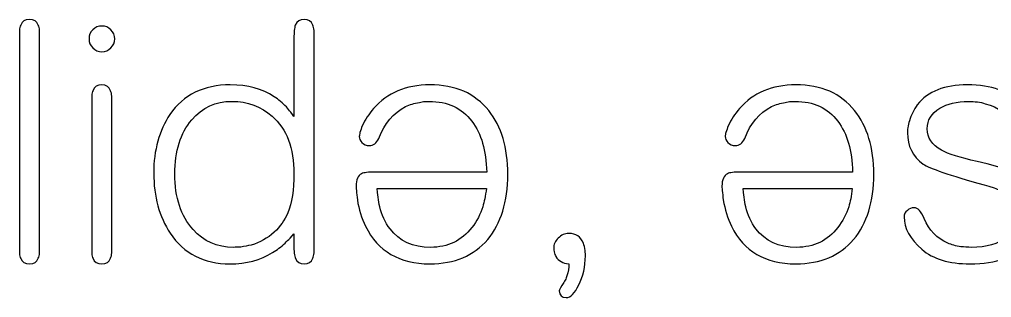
# Model space of a CAD drawing. Header units: centimetres. Extents: x -18.6 to 18.8, y -13 to 11.8.
# Drawn here: x 6.865 to 8.187, y 7.222 to 7.6 of the extents above; entities that cross this region are included whole.
import ezdxf

# ---------------------------------------------------------------- set-up
doc = ezdxf.new("R2010")
doc.units = ezdxf.units.CM
doc.header["$MEASUREMENT"] = 0
doc.layers.add('Layer 1', color=7, linetype='Continuous')

msp = doc.modelspace()

# ---------------------------------------------------------------- linework, layer by layer
at = {"layer": 'Layer 1', "color": 250}
for points, knots in [([(6.89221, 7.28286), (6.89191, 7.27986), (6.89131, 7.27747), (6.89041, 7.27567), (6.88862, 7.27059), (6.88473, 7.26804), (6.87874, 7.26804), (6.87246, 7.26804), (6.86842, 7.27044), (6.86663, 7.27523), (6.86573, 7.27732), (6.86513, 7.27971), (6.86483, 7.28241), (6.86483, 7.28241), (6.86483, 7.58539), (6.86483, 7.58539), (6.86513, 7.58838), (6.86573, 7.59077), (6.86663, 7.59257), (6.86842, 7.59766), (6.87231, 7.6002), (6.8783, 7.6002), (6.88458, 7.6002), (6.88862, 7.59766), (6.89041, 7.59257), (6.89131, 7.59077), (6.89191, 7.58838), (6.89221, 7.58539), (6.89221, 7.58539), (6.89221, 7.28286), (6.89221, 7.28286)], [0, 0, 0, 0, 0.1, 0.1, 0.1, 0.2, 0.2, 0.2, 0.3, 0.3, 0.3, 0.4, 0.4, 0.4, 0.5, 0.5, 0.5, 0.6, 0.6, 0.6, 0.7, 0.7, 0.7, 0.8, 0.8, 0.8, 0.9, 0.9, 0.9, 1, 1, 1, 1]), ([(6.99455, 7.57372), (6.99455, 7.56893), (6.99275, 7.56489), (6.98916, 7.5616), (6.98587, 7.55801), (6.98183, 7.55621), (6.97704, 7.55621), (6.97226, 7.55621), (6.96807, 7.55801), (6.96448, 7.5616), (6.96118, 7.56489), (6.95954, 7.56893), (6.95954, 7.57372), (6.95954, 7.5788), (6.96118, 7.58299), (6.96448, 7.58629), (6.96807, 7.58958), (6.97226, 7.59122), (6.97704, 7.59122), (6.98183, 7.59122), (6.98587, 7.58958), (6.98916, 7.58629), (6.99275, 7.58269), (6.99455, 7.57851), (6.99455, 7.57372)], [0, 0, 0, 0, 0.125, 0.125, 0.125, 0.25, 0.25, 0.25, 0.375, 0.375, 0.375, 0.5, 0.5, 0.5, 0.625, 0.625, 0.625, 0.75, 0.75, 0.75, 0.875, 0.875, 0.875, 1, 1, 1, 1]), ([(7.23828, 7.57776), (7.23828, 7.58105), (7.23843, 7.58359), (7.23873, 7.58539), (7.23903, 7.58838), (7.23948, 7.59077), (7.24008, 7.59257), (7.24217, 7.59766), (7.24621, 7.6002), (7.2522, 7.6002), (7.25818, 7.6002), (7.26207, 7.59766), (7.26387, 7.59257), (7.26476, 7.59077), (7.26536, 7.58838), (7.26566, 7.58539), (7.26566, 7.58539), (7.26566, 7.28286), (7.26566, 7.28286), (7.26536, 7.27986), (7.26476, 7.27747), (7.26387, 7.27567), (7.26207, 7.27059), (7.25818, 7.26804), (7.2522, 7.26804), (7.24621, 7.26804), (7.24232, 7.27044), (7.24053, 7.27523), (7.23963, 7.27732), (7.23903, 7.27971), (7.23873, 7.28241), (7.23873, 7.28241), (7.23828, 7.29049), (7.23828, 7.29049), (7.23828, 7.29049), (7.23828, 7.30889), (7.23828, 7.30889), (7.23828, 7.30889), (7.23559, 7.3062), (7.23559, 7.3062), (7.23559, 7.3062), (7.23289, 7.30305), (7.23289, 7.30305), (7.2305, 7.30066), (7.22826, 7.29842), (7.22616, 7.29632), (7.22078, 7.29123), (7.21509, 7.2869), (7.2091, 7.2833), (7.19265, 7.27313), (7.17335, 7.26804), (7.1512, 7.26804), (7.11559, 7.26804), (7.08851, 7.28196), (7.06996, 7.30979), (7.055, 7.33223), (7.04752, 7.35946), (7.04752, 7.39148), (7.04752, 7.4226), (7.05485, 7.44908), (7.06951, 7.47093), (7.08806, 7.49786), (7.11544, 7.51133), (7.15165, 7.51133), (7.17529, 7.51133), (7.19519, 7.50594), (7.21135, 7.49517), (7.21733, 7.49128), (7.22287, 7.48664), (7.22796, 7.48125), (7.22975, 7.47916), (7.2317, 7.47676), (7.23379, 7.47407), (7.23379, 7.47407), (7.23604, 7.47093), (7.23604, 7.47093), (7.23604, 7.47093), (7.23828, 7.46824), (7.23828, 7.46824), (7.23828, 7.46824), (7.23828, 7.57776), (7.23828, 7.57776)], [0, 0, 0, 0, 0.037037, 0.037037, 0.037037, 0.0740741, 0.0740741, 0.0740741, 0.1111111, 0.1111111, 0.1111111, 0.1481481, 0.1481481, 0.1481481, 0.1851852, 0.1851852, 0.1851852, 0.2222222, 0.2222222, 0.2222222, 0.2592593, 0.2592593, 0.2592593, 0.2962963, 0.2962963, 0.2962963, 0.3333333, 0.3333333, 0.3333333, 0.3703704, 0.3703704, 0.3703704, 0.4074074, 0.4074074, 0.4074074, 0.4444444, 0.4444444, 0.4444444, 0.4814815, 0.4814815, 0.4814815, 0.5185185, 0.5185185, 0.5185185, 0.5555556, 0.5555556, 0.5555556, 0.5925926, 0.5925926, 0.5925926, 0.6296296, 0.6296296, 0.6296296, 0.6666667, 0.6666667, 0.6666667, 0.7037037, 0.7037037, 0.7037037, 0.7407407, 0.7407407, 0.7407407, 0.7777778, 0.7777778, 0.7777778, 0.8148148, 0.8148148, 0.8148148, 0.8518519, 0.8518519, 0.8518519, 0.8888889, 0.8888889, 0.8888889, 0.9259259, 0.9259259, 0.9259259, 0.962963, 0.962963, 0.962963, 1, 1, 1, 1]), ([(6.99051, 7.28286), (6.99021, 7.27986), (6.98961, 7.27747), (6.98871, 7.27567), (6.98692, 7.27059), (6.98303, 7.26804), (6.97704, 7.26804), (6.97076, 7.26804), (6.96672, 7.27044), (6.96493, 7.27523), (6.96403, 7.27732), (6.96343, 7.27971), (6.96313, 7.28241), (6.96313, 7.28241), (6.96313, 7.49651), (6.96313, 7.49651), (6.96343, 7.49951), (6.96403, 7.5019), (6.96493, 7.5037), (6.96672, 7.50878), (6.97076, 7.51133), (6.97704, 7.51133), (6.98303, 7.51133), (6.98692, 7.50863), (6.98871, 7.50325), (6.98961, 7.50145), (6.99021, 7.49906), (6.99051, 7.49606), (6.99051, 7.49606), (6.99051, 7.28286), (6.99051, 7.28286)], [0, 0, 0, 0, 0.1, 0.1, 0.1, 0.2, 0.2, 0.2, 0.3, 0.3, 0.3, 0.4, 0.4, 0.4, 0.5, 0.5, 0.5, 0.6, 0.6, 0.6, 0.7, 0.7, 0.7, 0.8, 0.8, 0.8, 0.9, 0.9, 0.9, 1, 1, 1, 1]), ([(7.50042, 7.39283), (7.49982, 7.42185), (7.49308, 7.44489), (7.48022, 7.46195), (7.46645, 7.47991), (7.44715, 7.48888), (7.42231, 7.48888), (7.42231, 7.48888), (7.41648, 7.48888), (7.41648, 7.48888), (7.41379, 7.48858), (7.41124, 7.48813), (7.40885, 7.48754), (7.40197, 7.48634), (7.39568, 7.48439), (7.39, 7.4817), (7.37354, 7.47332), (7.36142, 7.45896), (7.35364, 7.43861), (7.35065, 7.43203), (7.34631, 7.42874), (7.34062, 7.42874), (7.33673, 7.42874), (7.33344, 7.43008), (7.33075, 7.43278), (7.32835, 7.43547), (7.32716, 7.43831), (7.32716, 7.4413), (7.32716, 7.4425), (7.32746, 7.4443), (7.32805, 7.44669), (7.32895, 7.44938), (7.33, 7.45238), (7.3312, 7.45567), (7.33509, 7.46405), (7.34017, 7.47183), (7.34646, 7.47901), (7.36501, 7.50055), (7.3906, 7.51133), (7.42321, 7.51133), (7.45792, 7.51133), (7.48456, 7.49966), (7.50311, 7.47631), (7.52047, 7.45477), (7.52914, 7.42589), (7.52914, 7.38968), (7.52914, 7.35258), (7.52002, 7.3231), (7.50176, 7.30126), (7.48291, 7.27912), (7.45673, 7.26804), (7.42321, 7.26804), (7.38162, 7.26804), (7.35244, 7.2851), (7.33568, 7.31921), (7.3303, 7.32999), (7.32656, 7.34196), (7.32446, 7.35512), (7.32386, 7.35961), (7.32342, 7.3638), (7.32312, 7.36769), (7.32282, 7.36919), (7.32267, 7.37053), (7.32267, 7.37173), (7.32267, 7.37173), (7.32267, 7.37353), (7.32267, 7.37353), (7.32267, 7.3822), (7.32521, 7.38789), (7.3303, 7.39058), (7.33329, 7.39208), (7.33928, 7.39283), (7.34825, 7.39283), (7.34825, 7.39283), (7.50042, 7.39283), (7.50042, 7.39283)], [0, 0, 0, 0, 0.04, 0.04, 0.04, 0.08, 0.08, 0.08, 0.12, 0.12, 0.12, 0.16, 0.16, 0.16, 0.2, 0.2, 0.2, 0.24, 0.24, 0.24, 0.28, 0.28, 0.28, 0.32, 0.32, 0.32, 0.36, 0.36, 0.36, 0.4, 0.4, 0.4, 0.44, 0.44, 0.44, 0.48, 0.48, 0.48, 0.52, 0.52, 0.52, 0.56, 0.56, 0.56, 0.6, 0.6, 0.6, 0.64, 0.64, 0.64, 0.68, 0.68, 0.68, 0.72, 0.72, 0.72, 0.76, 0.76, 0.76, 0.8, 0.8, 0.8, 0.84, 0.84, 0.84, 0.88, 0.88, 0.88, 0.92, 0.92, 0.92, 0.96, 0.96, 0.96, 1, 1, 1, 1]), ([(7.99821, 7.39283), (7.99761, 7.42185), (7.99087, 7.44489), (7.97801, 7.46195), (7.96424, 7.47991), (7.94494, 7.48888), (7.9201, 7.48888), (7.9201, 7.48888), (7.91427, 7.48888), (7.91427, 7.48888), (7.91158, 7.48858), (7.90903, 7.48813), (7.90664, 7.48754), (7.89976, 7.48634), (7.89347, 7.48439), (7.88779, 7.4817), (7.87133, 7.47332), (7.85921, 7.45896), (7.85143, 7.43861), (7.84844, 7.43203), (7.8441, 7.42874), (7.83841, 7.42874), (7.83452, 7.42874), (7.83123, 7.43008), (7.82854, 7.43278), (7.82614, 7.43547), (7.82495, 7.43831), (7.82495, 7.4413), (7.82495, 7.4425), (7.82525, 7.4443), (7.82584, 7.44669), (7.82674, 7.44938), (7.82779, 7.45238), (7.82899, 7.45567), (7.83288, 7.46405), (7.83796, 7.47183), (7.84425, 7.47901), (7.8628, 7.50055), (7.88839, 7.51133), (7.921, 7.51133), (7.95571, 7.51133), (7.98235, 7.49966), (8.0009, 7.47631), (8.01826, 7.45477), (8.02693, 7.42589), (8.02693, 7.38968), (8.02693, 7.35258), (8.01781, 7.3231), (7.99955, 7.30126), (7.9807, 7.27912), (7.95452, 7.26804), (7.921, 7.26804), (7.87941, 7.26804), (7.85023, 7.2851), (7.83347, 7.31921), (7.82809, 7.32999), (7.82435, 7.34196), (7.82225, 7.35512), (7.82165, 7.35961), (7.82121, 7.3638), (7.82091, 7.36769), (7.82061, 7.36919), (7.82046, 7.37053), (7.82046, 7.37173), (7.82046, 7.37173), (7.82046, 7.37353), (7.82046, 7.37353), (7.82046, 7.3822), (7.823, 7.38789), (7.82809, 7.39058), (7.83108, 7.39208), (7.83707, 7.39283), (7.84604, 7.39283), (7.84604, 7.39283), (7.99821, 7.39283), (7.99821, 7.39283)], [0, 0, 0, 0, 0.04, 0.04, 0.04, 0.08, 0.08, 0.08, 0.12, 0.12, 0.12, 0.16, 0.16, 0.16, 0.2, 0.2, 0.2, 0.24, 0.24, 0.24, 0.28, 0.28, 0.28, 0.32, 0.32, 0.32, 0.36, 0.36, 0.36, 0.4, 0.4, 0.4, 0.44, 0.44, 0.44, 0.48, 0.48, 0.48, 0.52, 0.52, 0.52, 0.56, 0.56, 0.56, 0.6, 0.6, 0.6, 0.64, 0.64, 0.64, 0.68, 0.68, 0.68, 0.72, 0.72, 0.72, 0.76, 0.76, 0.76, 0.8, 0.8, 0.8, 0.84, 0.84, 0.84, 0.88, 0.88, 0.88, 0.92, 0.92, 0.92, 0.96, 0.96, 0.96, 1, 1, 1, 1]), ([(8.25136, 7.33851), (8.25136, 7.33223), (8.25046, 7.3258), (8.24867, 7.31921), (8.24598, 7.31054), (8.24164, 7.30276), (8.23565, 7.29587), (8.21979, 7.27732), (8.19391, 7.26804), (8.158, 7.26804), (8.12927, 7.26804), (8.10743, 7.27463), (8.09247, 7.28779), (8.07631, 7.30186), (8.06823, 7.31652), (8.06823, 7.33178), (8.06823, 7.33537), (8.06972, 7.33837), (8.07272, 7.34076), (8.07541, 7.34315), (8.0784, 7.34435), (8.08169, 7.34435), (8.08678, 7.34435), (8.09142, 7.33941), (8.09561, 7.32954), (8.10219, 7.31368), (8.11281, 7.30261), (8.12748, 7.29632), (8.13286, 7.29393), (8.13885, 7.29228), (8.14543, 7.29138), (8.14992, 7.29079), (8.15471, 7.29049), (8.15979, 7.29049), (8.18044, 7.29049), (8.19645, 7.29512), (8.20782, 7.3044), (8.218, 7.31248), (8.22308, 7.32251), (8.22308, 7.33447), (8.22308, 7.34704), (8.21725, 7.35707), (8.20558, 7.36455), (8.20139, 7.36694), (8.19645, 7.36919), (8.19077, 7.37128), (8.19077, 7.37128), (8.18358, 7.37353), (8.18358, 7.37353), (8.18358, 7.37353), (8.18044, 7.37442), (8.18044, 7.37442), (8.18044, 7.37442), (8.1773, 7.37532), (8.1773, 7.37532), (8.13002, 7.38849), (8.10234, 7.39791), (8.09426, 7.4036), (8.0799, 7.41407), (8.07272, 7.42829), (8.07272, 7.44624), (8.07272, 7.44834), (8.07287, 7.45058), (8.07317, 7.45297), (8.07376, 7.45627), (8.07451, 7.45941), (8.07541, 7.4624), (8.0778, 7.47048), (8.08139, 7.47781), (8.08618, 7.48439), (8.10055, 7.50235), (8.12329, 7.51133), (8.15441, 7.51133), (8.18733, 7.51133), (8.21126, 7.50235), (8.22623, 7.48439), (8.23101, 7.47841), (8.2346, 7.47198), (8.237, 7.46509), (8.2379, 7.4627), (8.2385, 7.46031), (8.23879, 7.45791), (8.23879, 7.45791), (8.23924, 7.45567), (8.23924, 7.45567), (8.23924, 7.45567), (8.23924, 7.45297), (8.23924, 7.45297), (8.23924, 7.45297), (8.23879, 7.45163), (8.23879, 7.45163), (8.2385, 7.45013), (8.2379, 7.44878), (8.237, 7.44759), (8.2349, 7.4443), (8.23146, 7.44265), (8.22668, 7.44265), (8.22099, 7.44265), (8.21665, 7.44729), (8.21366, 7.45656), (8.20857, 7.47153), (8.1969, 7.48125), (8.17865, 7.48574), (8.17206, 7.48784), (8.16443, 7.48888), (8.15576, 7.48888), (8.1399, 7.48888), (8.12688, 7.48574), (8.1167, 7.47946), (8.10533, 7.47257), (8.09965, 7.4633), (8.09965, 7.45163), (8.09965, 7.43936), (8.10608, 7.42963), (8.11895, 7.42245), (8.12823, 7.41736), (8.14438, 7.41228), (8.16743, 7.40719), (8.16743, 7.40719), (8.18134, 7.40405), (8.18134, 7.40405), (8.18134, 7.40405), (8.1957, 7.40001), (8.1957, 7.40001), (8.20678, 7.39672), (8.2159, 7.39283), (8.22308, 7.38834), (8.24194, 7.37697), (8.25136, 7.36036), (8.25136, 7.33851)], [0, 0, 0, 0, 0.0232558, 0.0232558, 0.0232558, 0.0465116, 0.0465116, 0.0465116, 0.0697674, 0.0697674, 0.0697674, 0.0930233, 0.0930233, 0.0930233, 0.1162791, 0.1162791, 0.1162791, 0.1395349, 0.1395349, 0.1395349, 0.1627907, 0.1627907, 0.1627907, 0.1860465, 0.1860465, 0.1860465, 0.2093023, 0.2093023, 0.2093023, 0.2325581, 0.2325581, 0.2325581, 0.255814, 0.255814, 0.255814, 0.2790698, 0.2790698, 0.2790698, 0.3023256, 0.3023256, 0.3023256, 0.3255814, 0.3255814, 0.3255814, 0.3488372, 0.3488372, 0.3488372, 0.372093, 0.372093, 0.372093, 0.3953488, 0.3953488, 0.3953488, 0.4186047, 0.4186047, 0.4186047, 0.4418605, 0.4418605, 0.4418605, 0.4651163, 0.4651163, 0.4651163, 0.4883721, 0.4883721, 0.4883721, 0.5116279, 0.5116279, 0.5116279, 0.5348837, 0.5348837, 0.5348837, 0.5581395, 0.5581395, 0.5581395, 0.5813953, 0.5813953, 0.5813953, 0.6046512, 0.6046512, 0.6046512, 0.627907, 0.627907, 0.627907, 0.6511628, 0.6511628, 0.6511628, 0.6744186, 0.6744186, 0.6744186, 0.6976744, 0.6976744, 0.6976744, 0.7209302, 0.7209302, 0.7209302, 0.744186, 0.744186, 0.744186, 0.7674419, 0.7674419, 0.7674419, 0.7906977, 0.7906977, 0.7906977, 0.8139535, 0.8139535, 0.8139535, 0.8372093, 0.8372093, 0.8372093, 0.8604651, 0.8604651, 0.8604651, 0.8837209, 0.8837209, 0.8837209, 0.9069767, 0.9069767, 0.9069767, 0.9302326, 0.9302326, 0.9302326, 0.9534884, 0.9534884, 0.9534884, 0.9767442, 0.9767442, 0.9767442, 1, 1, 1, 1]), ([(7.07624, 7.39013), (7.07624, 7.35811), (7.08447, 7.33298), (7.10093, 7.31473), (7.11559, 7.29857), (7.13385, 7.29049), (7.15569, 7.29049), (7.15928, 7.29049), (7.16272, 7.29064), (7.16601, 7.29094), (7.1708, 7.29153), (7.17544, 7.29243), (7.17993, 7.29363), (7.1919, 7.29692), (7.20237, 7.30276), (7.21135, 7.31113), (7.21943, 7.31862), (7.22556, 7.32729), (7.22975, 7.33717), (7.23544, 7.35093), (7.23828, 7.36874), (7.23828, 7.39058), (7.23828, 7.42529), (7.22841, 7.45133), (7.20866, 7.46868), (7.19339, 7.48215), (7.17514, 7.48888), (7.1539, 7.48888), (7.13175, 7.48888), (7.1135, 7.4805), (7.09913, 7.46375), (7.08387, 7.44579), (7.07624, 7.42125), (7.07624, 7.39013)], [0, 0, 0, 0, 0.0909091, 0.0909091, 0.0909091, 0.1818182, 0.1818182, 0.1818182, 0.2727273, 0.2727273, 0.2727273, 0.3636364, 0.3636364, 0.3636364, 0.4545455, 0.4545455, 0.4545455, 0.5454545, 0.5454545, 0.5454545, 0.6363636, 0.6363636, 0.6363636, 0.7272727, 0.7272727, 0.7272727, 0.8181818, 0.8181818, 0.8181818, 0.9090909, 0.9090909, 0.9090909, 1, 1, 1, 1]), ([(7.35139, 7.37038), (7.35139, 7.37038), (7.35184, 7.365), (7.35184, 7.365), (7.35184, 7.365), (7.35274, 7.35871), (7.35274, 7.35871), (7.35334, 7.35393), (7.35409, 7.34959), (7.35499, 7.3457), (7.35768, 7.33462), (7.36232, 7.3246), (7.3689, 7.31562), (7.38147, 7.29887), (7.39987, 7.29049), (7.42411, 7.29049), (7.44775, 7.29049), (7.46645, 7.29946), (7.48022, 7.31742), (7.4871, 7.3261), (7.49204, 7.33552), (7.49503, 7.3457), (7.49712, 7.35198), (7.49877, 7.36021), (7.49997, 7.37038), (7.49997, 7.37038), (7.35139, 7.37038), (7.35139, 7.37038)], [0, 0, 0, 0, 0.1111111, 0.1111111, 0.1111111, 0.2222222, 0.2222222, 0.2222222, 0.3333333, 0.3333333, 0.3333333, 0.4444444, 0.4444444, 0.4444444, 0.5555556, 0.5555556, 0.5555556, 0.6666667, 0.6666667, 0.6666667, 0.7777778, 0.7777778, 0.7777778, 0.8888889, 0.8888889, 0.8888889, 1, 1, 1, 1]), ([(7.84918, 7.37038), (7.84918, 7.37038), (7.84963, 7.365), (7.84963, 7.365), (7.84963, 7.365), (7.85053, 7.35871), (7.85053, 7.35871), (7.85113, 7.35393), (7.85188, 7.34959), (7.85278, 7.3457), (7.85547, 7.33462), (7.86011, 7.3246), (7.86669, 7.31562), (7.87926, 7.29887), (7.89766, 7.29049), (7.9219, 7.29049), (7.94554, 7.29049), (7.96424, 7.29946), (7.97801, 7.31742), (7.98489, 7.3261), (7.98983, 7.33552), (7.99282, 7.3457), (7.99491, 7.35198), (7.99656, 7.36021), (7.99776, 7.37038), (7.99776, 7.37038), (7.84918, 7.37038), (7.84918, 7.37038)], [0, 0, 0, 0, 0.1111111, 0.1111111, 0.1111111, 0.2222222, 0.2222222, 0.2222222, 0.3333333, 0.3333333, 0.3333333, 0.4444444, 0.4444444, 0.4444444, 0.5555556, 0.5555556, 0.5555556, 0.6666667, 0.6666667, 0.6666667, 0.7777778, 0.7777778, 0.7777778, 0.8888889, 0.8888889, 0.8888889, 1, 1, 1, 1]), ([(7.61218, 7.26804), (7.6038, 7.26894), (7.59797, 7.27223), (7.59468, 7.27792), (7.59348, 7.27971), (7.59258, 7.28181), (7.59198, 7.2842), (7.59198, 7.2842), (7.59153, 7.2869), (7.59153, 7.2869), (7.59153, 7.2869), (7.59153, 7.28869), (7.59153, 7.28869), (7.59153, 7.29438), (7.59363, 7.29916), (7.59782, 7.30305), (7.60171, 7.30724), (7.6065, 7.30934), (7.61218, 7.30934), (7.62176, 7.30934), (7.62834, 7.305), (7.63193, 7.29632), (7.63313, 7.29333), (7.63388, 7.28989), (7.63418, 7.286), (7.63447, 7.2845), (7.63462, 7.28301), (7.63462, 7.28151), (7.63462, 7.28151), (7.63462, 7.27882), (7.63462, 7.27882), (7.63462, 7.26415), (7.63163, 7.25099), (7.62565, 7.23932), (7.62026, 7.22795), (7.61458, 7.22226), (7.60859, 7.22226), (7.60231, 7.22226), (7.59916, 7.22525), (7.59916, 7.23124), (7.59916, 7.23273), (7.60126, 7.23662), (7.60545, 7.24291), (7.60605, 7.24381), (7.60665, 7.24485), (7.60724, 7.24605), (7.60814, 7.24784), (7.60889, 7.24979), (7.60949, 7.25188), (7.61158, 7.25727), (7.61248, 7.26266), (7.61218, 7.26804)], [0, 0, 0, 0, 0.0588235, 0.0588235, 0.0588235, 0.1176471, 0.1176471, 0.1176471, 0.1764706, 0.1764706, 0.1764706, 0.2352941, 0.2352941, 0.2352941, 0.2941176, 0.2941176, 0.2941176, 0.3529412, 0.3529412, 0.3529412, 0.4117647, 0.4117647, 0.4117647, 0.4705882, 0.4705882, 0.4705882, 0.5294118, 0.5294118, 0.5294118, 0.5882353, 0.5882353, 0.5882353, 0.6470588, 0.6470588, 0.6470588, 0.7058824, 0.7058824, 0.7058824, 0.7647059, 0.7647059, 0.7647059, 0.8235294, 0.8235294, 0.8235294, 0.8823529, 0.8823529, 0.8823529, 0.9411765, 0.9411765, 0.9411765, 1, 1, 1, 1])]:
    msp.add_open_spline(points, degree=3, knots=knots, dxfattribs=at)

doc.saveas('drawing.dxf')
